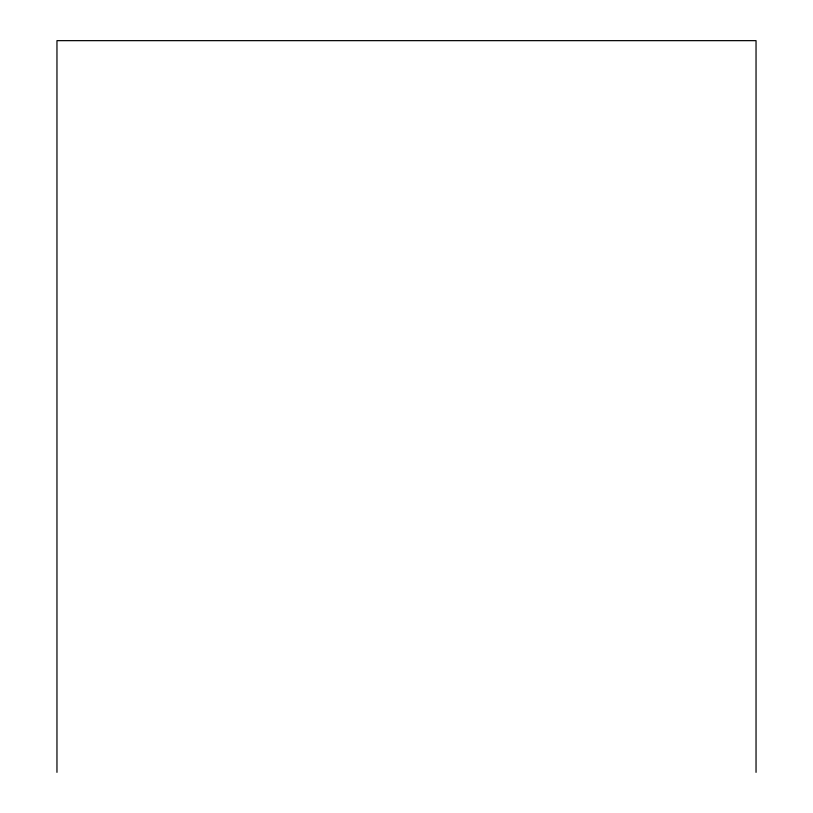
<?xml version="1.0" encoding="UTF-8"?>
<svg xmlns="http://www.w3.org/2000/svg" width="813" height="813" viewBox="0 0 813 813"><rect width="100%" height="100%" fill="white"/><g stroke="black" fill="none" stroke-linecap="round" stroke-linejoin="round"><path stroke-width="1.22" d="M756.039 772.35L756.039 40.65L56.961 40.65L56.961 772.35"/></g></svg>
